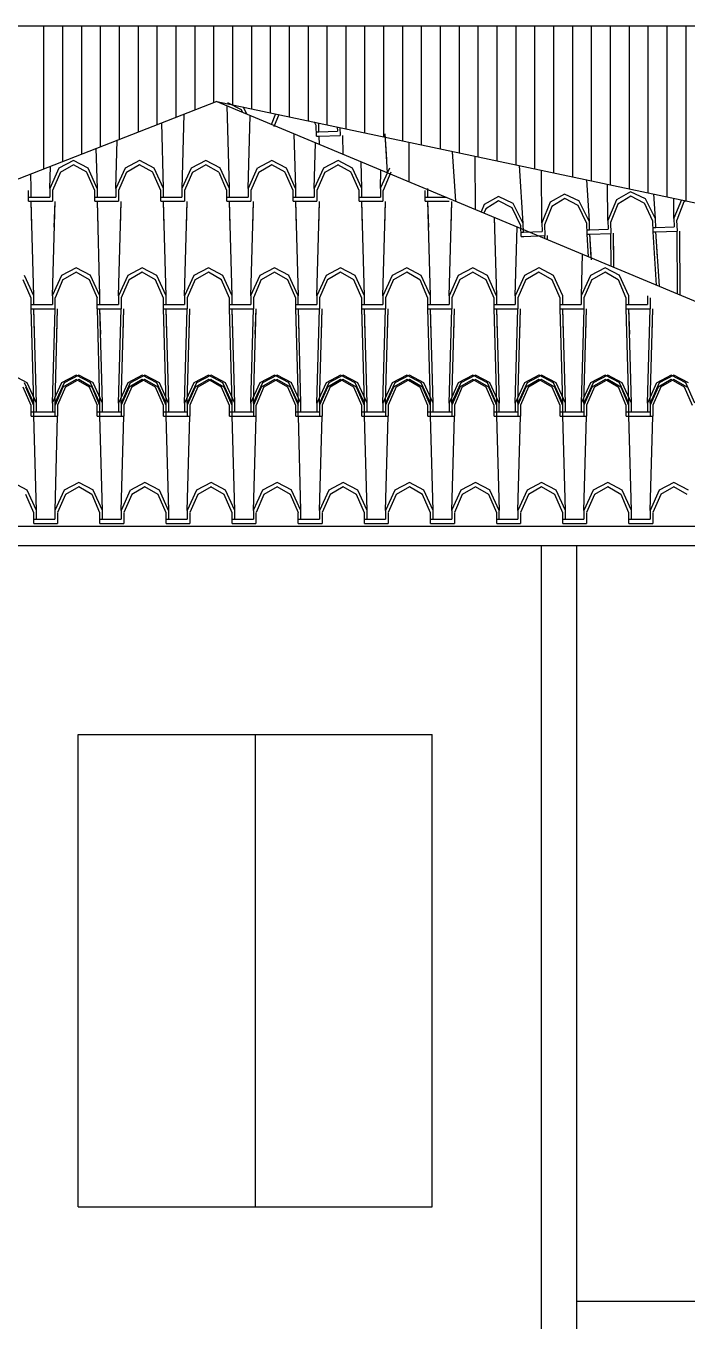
# Model space of a CAD drawing. Extents: x 10 to 180, y 167 to 221.
# Drawn here: x 145.06 to 147.86, y 172.59 to 178.08 of the extents above; entities that cross this region are included whole.
import ezdxf

# ---------------------------------------------------------------- set-up
doc = ezdxf.new("R2010")
doc.units = 0
doc.layers.get('0').update_dxf_attribs({"linetype": 'CONTINUOUS'})
for name, color, linetype in [('ASHADE', 7, 'CONTINUOUS'), ('COBERTURA', 30, 'CONTINUOUS'), ('COBERTURA1', 6, 'CONTINUOUS'), ('ESQUADRIAS', 1, 'CONTINUOUS'), ('PAREDES', 5, 'CONTINUOUS')]:
    doc.layers.add(name, color=color, linetype=linetype)

msp = doc.modelspace()

# ---------------------------------------------------------------- linework, layer by layer
for p, q in [((117.32114299, 178.07850231), (177.32114299, 178.07850231)), ((117.32114299, 175.87850231), (177.32114299, 175.87850231)), ((147.39614299, 172.67850231), (157.22114299, 172.67850231))]:
    msp.add_line(p, q)
at = {"layer": 'ASHADE'}
for p, q in [((145.8707494, 177.75850231), (141.25864299, 175.95850231)), ((145.8707494, 177.75850231), (153.91070446, 176.05850231)), ((145.8707494, 177.75850231), (150.18285582, 175.95850231)), ((150.18285582, 175.95850231), (141.25864299, 175.95850231))]:
    msp.add_line(p, q, dxfattribs=at)
at = {"layer": 'COBERTURA', "color": 2}
for p, q in [((145.97515616, 177.7232821), (145.91805741, 177.75313096)), ((145.72352419, 177.38986373), (145.73233568, 177.70448259)), ((145.92519985, 177.3907255), (145.91542183, 177.73985472)), ((145.98026666, 177.71278659), (145.97545906, 177.72286349)), ((145.99798687, 177.70538965), (145.983438, 177.73467499)), ((146.00363762, 177.38985889), (146.01230723, 177.69941191)), ((146.11988897, 177.70582325), (146.10071278, 177.65933991)), ((146.13301306, 177.70304824), (146.11246748, 177.6509046)), ((145.64508642, 177.39072066), (145.6373373, 177.66740689)), ((146.29170677, 177.65668377), (146.28490974, 177.6709306)), ((146.29311837, 177.61153946), (146.29153177, 177.65697391)), ((146.30215752, 177.66653708), (146.30174308, 177.6673713)), ((146.30368136, 177.63010427), (146.30241208, 177.66645183)), ((146.38144751, 177.65051827), (146.3820648, 177.63284148)), ((146.39274219, 177.64813008), (146.39389707, 177.61505873)), ((145.44341077, 177.38986857), (145.44912652, 177.59395251)), ((146.20531327, 177.39073034), (146.1988489, 177.62154393)), ((146.29248373, 177.62971324), (146.30368136, 177.63010427)), ((146.29311837, 177.61153946), (146.30431601, 177.61193049)), ((146.30368136, 177.63010427), (146.3820648, 177.63284148)), ((146.30651993, 177.57659888), (146.30427879, 177.61217859)), ((146.30652002, 177.57659884), (146.30427889, 177.61217838)), ((146.30431601, 177.61193049), (146.39389707, 177.61505873)), ((146.40564006, 177.53522322), (146.40508912, 177.61498662)), ((146.40564015, 177.53522318), (146.40508921, 177.61498684)), ((146.59465471, 177.45632295), (146.58422141, 177.62195924)), ((146.59107844, 177.51310019), (146.58422151, 177.62195903)), ((145.364973, 177.39071582), (145.3602524, 177.55926697)), ((146.28375104, 177.38985404), (146.28918385, 177.58383547)), ((146.68578047, 177.51640726), (146.68529791, 177.58627094)), ((146.68646027, 177.41800061), (146.685298, 177.58627092)), ((146.8827895, 177.33604702), (146.86948116, 177.5473265)), ((146.87102137, 177.52287602), (146.86948125, 177.54732648)), ((145.16329734, 177.38987341), (145.16591736, 177.48342243)), ((145.26396931, 177.50846802), (145.20234476, 177.47664455)), ((145.26395421, 177.49026035), (145.20793196, 177.45843696)), ((145.31985144, 177.45863132), (145.26382919, 177.49045472)), ((145.32561378, 177.4767739), (145.26398923, 177.50859736)), ((145.54408095, 177.50846728), (145.4824564, 177.47664381)), ((145.54406484, 177.49025923), (145.48804258, 177.45843584)), ((145.59996207, 177.45863244), (145.54393982, 177.49045584)), ((145.60572541, 177.47677464), (145.54410086, 177.50859811)), ((145.82419258, 177.50846653), (145.76256803, 177.47664306)), ((145.82417547, 177.49025812), (145.76815321, 177.45843472)), ((145.8800727, 177.45863356), (145.82405044, 177.49045696)), ((145.88583704, 177.47677538), (145.82421249, 177.50859885)), ((146.10430421, 177.50846579), (146.04267966, 177.47664232)), ((146.10428609, 177.490257), (146.04826384, 177.4584336)), ((146.16018332, 177.45863468), (146.10416107, 177.49045807)), ((146.16594868, 177.47677613), (146.10432413, 177.50859959)), ((146.38441585, 177.50846504), (146.3227913, 177.47664158)), ((146.38439672, 177.49025588), (146.32837446, 177.45843249)), ((146.44029395, 177.4586358), (146.3842717, 177.49045919)), ((146.44606031, 177.47677687), (146.38443576, 177.50860034)), ((146.4854267, 177.39073519), (146.48227598, 177.50323314)), ((146.9657234, 177.52618308), (146.96571791, 177.52697782)), ((146.96728039, 177.30077804), (146.965718, 177.5269778)), ((147.16926658, 177.24208829), (147.15382697, 177.4872033)), ((145.08485957, 177.39071098), (145.08316751, 177.45112705)), ((145.20215736, 177.4765833), (145.16294179, 177.39020546)), ((145.20807216, 177.45871248), (145.1744587, 177.38142667)), ((145.3537905, 177.38085492), (145.32017704, 177.45814073)), ((145.36451499, 177.39039912), (145.32529942, 177.47677696)), ((145.4822661, 177.47658219), (145.44305053, 177.39020434)), ((145.48818547, 177.45871577), (145.45457201, 177.38142995)), ((145.6339038, 177.38085163), (145.60029035, 177.45813744)), ((145.64462374, 177.39040024), (145.60540817, 177.47677808)), ((145.76237485, 177.47658107), (145.72315928, 177.39020323)), ((145.76829877, 177.45871905), (145.73468531, 177.38143324)), ((145.91401711, 177.38084834), (145.88040365, 177.45813416)), ((145.92473248, 177.39040135), (145.88551691, 177.47677919)), ((146.0424836, 177.47657996), (146.00326803, 177.39020212)), ((146.04841207, 177.45872234), (146.01479862, 177.38143653)), ((146.19413041, 177.38084506), (146.16051695, 177.45813087)), ((146.20484123, 177.39040246), (146.16562566, 177.47678031)), ((146.32259235, 177.47657884), (146.28337678, 177.390201)), ((146.32852538, 177.45872563), (146.29491192, 177.38143981)), ((146.47424372, 177.38084177), (146.44063026, 177.45812758)), ((146.48494998, 177.39040358), (146.44573441, 177.47678142)), ((146.6027011, 177.47657773), (146.56348553, 177.39019989)), ((146.56386447, 177.3898492), (146.56606048, 177.46825902)), ((146.60863868, 177.45872891), (146.57502522, 177.3814431)), ((147.24768242, 177.24408544), (147.24613799, 177.46768469)), ((147.4492092, 177.25186895), (147.43817278, 177.42708009)), ((145.07348846, 177.33573487), (145.07348846, 177.38119701)), ((145.08469292, 177.35391972), (145.08469292, 177.39028944)), ((145.16312413, 177.39028944), (145.16312413, 177.35391972)), ((145.17432859, 177.38119701), (145.17432859, 177.33573487)), ((145.35359992, 177.33573487), (145.35359992, 177.38119701)), ((145.36480438, 177.35391972), (145.36480438, 177.39028944)), ((145.44323559, 177.39028944), (145.44323559, 177.35391972)), ((145.45444005, 177.38119701), (145.45444005, 177.33573487)), ((145.63371138, 177.33573487), (145.63371138, 177.38119701)), ((145.64491584, 177.35391972), (145.64491584, 177.39028944)), ((145.72334705, 177.39028944), (145.72334705, 177.35391972)), ((145.73455151, 177.38119701), (145.73455151, 177.33573487)), ((145.91382284, 177.33573487), (145.91382284, 177.38119701)), ((145.9250273, 177.35391972), (145.9250273, 177.39028944)), ((146.00345851, 177.39028944), (146.00345851, 177.35391972)), ((146.01466297, 177.38119701), (146.01466297, 177.33573487)), ((146.1939343, 177.33573487), (146.1939343, 177.38119701)), ((146.20513876, 177.35391972), (146.20513876, 177.39028944)), ((146.28356997, 177.39028944), (146.28356997, 177.35391972)), ((146.29477443, 177.38119701), (146.29477443, 177.33573487)), ((146.47404576, 177.33573487), (146.47404576, 177.38119701)), ((146.48525022, 177.35391972), (146.48525022, 177.39028944)), ((146.56368143, 177.39028944), (146.56368143, 177.35391972)), ((146.57488589, 177.38119701), (146.57488589, 177.33573487)), ((146.75415722, 177.33573487), (146.75415722, 177.38119701)), ((146.76536168, 177.35391972), (146.76536168, 177.39028944)), ((147.52762538, 177.25385642), (147.52655798, 177.40839157)), ((147.62411453, 177.37585589), (147.56363815, 177.34190114)), ((147.68682802, 177.34631906), (147.62413039, 177.37597248)), ((145.07348846, 177.35391972), (145.08469292, 177.35391972)), ((145.07348846, 177.33573487), (145.08469292, 177.33573487)), ((145.09589454, 176.93598004), (145.08468992, 177.33604705)), ((145.08774528, 177.22695691), (145.08469001, 177.33604683)), ((145.08469292, 177.35391972), (145.16312413, 177.35391972)), ((145.08469292, 177.33573487), (145.17432859, 177.33573487)), ((145.17433231, 176.93514247), (145.18553694, 177.33520948)), ((145.18250503, 177.22695691), (145.18553684, 177.33520926)), ((145.35359992, 177.35391972), (145.36480438, 177.35391972)), ((145.35359992, 177.33573487), (145.36480438, 177.33573487)), ((145.37600797, 176.93598488), (145.36480334, 177.33605189)), ((145.36785884, 177.22695691), (145.36480344, 177.33605167)), ((145.36480438, 177.35391972), (145.44323559, 177.35391972)), ((145.36480438, 177.33573487), (145.45444005, 177.33573487)), ((145.45444574, 176.93513763), (145.46565036, 177.33520464)), ((145.46261859, 177.22695691), (145.46565027, 177.33520442)), ((145.63371138, 177.35391972), (145.64491584, 177.35391972)), ((145.63371138, 177.33573487), (145.64491584, 177.33573487)), ((145.64491584, 177.35391972), (145.72334705, 177.35391972)), ((145.64491584, 177.33573487), (145.73455151, 177.33573487)), ((145.65612139, 176.93598972), (145.64491677, 177.33605673)), ((145.6479724, 177.22695691), (145.64491686, 177.33605652)), ((145.73455916, 176.93513279), (145.74576379, 177.3351998)), ((145.74273216, 177.22695691), (145.74576369, 177.33519958)), ((145.91382284, 177.35391972), (145.9250273, 177.35391972)), ((145.91382284, 177.33573487), (145.9250273, 177.33573487)), ((145.9250273, 177.35391972), (146.00345851, 177.35391972)), ((145.9250273, 177.33573487), (146.01466297, 177.33573487)), ((145.93623482, 176.93599456), (145.92503019, 177.33606157)), ((145.92808596, 177.22695691), (145.92503029, 177.33606136)), ((146.01467259, 176.93512795), (146.02587721, 177.33519496)), ((146.02284572, 177.22695691), (146.02587712, 177.33519474)), ((146.1939343, 177.35391972), (146.20513876, 177.35391972)), ((146.1939343, 177.33573487), (146.20513876, 177.33573487)), ((146.20513876, 177.35391972), (146.28356997, 177.35391972)), ((146.20513876, 177.33573487), (146.29477443, 177.33573487)), ((146.21634824, 176.9359994), (146.20514362, 177.33606641)), ((146.20819952, 177.22695691), (146.20514371, 177.3360662)), ((146.29478601, 176.9351231), (146.30599064, 177.33519011)), ((146.30295928, 177.22695691), (146.30599054, 177.3351899)), ((146.47404576, 177.35391972), (146.48525022, 177.35391972)), ((146.47404576, 177.33573487), (146.48525022, 177.33573487)), ((146.48525022, 177.35391972), (146.56368143, 177.35391972)), ((146.48525022, 177.33573487), (146.57488589, 177.33573487)), ((146.49646167, 176.93600425), (146.48525704, 177.33607126)), ((146.48831308, 177.22695691), (146.48525714, 177.33607104)), ((146.57489944, 176.93511826), (146.58610406, 177.33518527)), ((146.58307284, 177.22695691), (146.58610397, 177.33518506)), ((146.75415722, 177.35391972), (146.76536168, 177.35391972)), ((146.75415722, 177.33573487), (146.76536168, 177.33573487)), ((146.76536168, 177.35391972), (146.84379289, 177.35391972)), ((146.76536168, 177.33573487), (146.85499735, 177.33573487)), ((146.77657509, 176.93600909), (146.76537047, 177.3360761)), ((146.76842665, 177.22695691), (146.76537056, 177.33607588)), ((146.85501286, 176.93511342), (146.86621749, 177.33518043)), ((146.8631864, 177.22695691), (146.86621739, 177.33518022)), ((147.00360251, 177.32228855), (146.99069623, 177.29100357)), ((147.06423249, 177.35630587), (147.0037561, 177.32235112)), ((147.06486376, 177.33811326), (147.00998625, 177.30435411)), ((147.12694608, 177.32676606), (147.06424845, 177.35641948)), ((147.12183164, 177.30842972), (147.06473289, 177.33827858)), ((147.16886987, 177.24179857), (147.12666365, 177.32675519)), ((147.28354066, 177.33206309), (147.24736352, 177.24436926)), ((147.29003156, 177.314364), (147.25913582, 177.23595218)), ((147.34417351, 177.36608088), (147.28369712, 177.33212613)), ((147.34480379, 177.34788787), (147.28992628, 177.31412871)), ((147.40688705, 177.33654256), (147.34418942, 177.36619598)), ((147.40177159, 177.31820655), (147.34467284, 177.34805541)), ((147.43837603, 177.24170506), (147.40208581, 177.3177707)), ((147.44880795, 177.25157534), (147.40660173, 177.33653196)), ((147.56347881, 177.34183763), (147.52730168, 177.2541438)), ((147.56997411, 177.3241431), (147.53907837, 177.24573128)), ((147.62474382, 177.35766247), (147.56986631, 177.32390331)), ((147.68171154, 177.32798339), (147.62461279, 177.35783225)), ((147.71831881, 177.25147759), (147.68202859, 177.32754323)), ((147.72874603, 177.26135211), (147.6865398, 177.34630873)), ((147.72915182, 177.2616496), (147.72251859, 177.36695688)), ((147.80756833, 177.2636274), (147.80697797, 177.34909846)), ((147.83953964, 177.34221349), (147.80723983, 177.26391834)), ((147.84991667, 177.3339222), (147.81902092, 177.25551037)), ((147.85750609, 177.33841459), (147.84980634, 177.33367791)), ((147.01008901, 177.30458491), (147.00275443, 177.28597013)), ((147.05668852, 176.93601393), (147.0474094, 177.26732983)), ((147.04854021, 177.22695691), (147.04740949, 177.26732979)), ((147.15843325, 177.23193254), (147.12214303, 177.30799818)), ((147.73028362, 177.2249142), (147.72901433, 177.26126176)), ((147.80739776, 177.26399897), (147.80866705, 177.22765141)), ((147.13512629, 176.93510858), (147.14330961, 177.22729826)), ((147.14329996, 177.22695691), (147.14330952, 177.2272983)), ((147.15983898, 177.18679789), (147.15825237, 177.23223234)), ((147.15920434, 177.20497167), (147.17040197, 177.2053627)), ((147.17040197, 177.2053627), (147.16913269, 177.24171026)), ((147.17040197, 177.2053627), (147.2487854, 177.20809991)), ((147.24751612, 177.24444747), (147.2487854, 177.20809991)), ((147.25903107, 177.23575161), (147.26061768, 177.19031716)), ((147.4397798, 177.19657364), (147.4381932, 177.24200809)), ((147.43914516, 177.21474742), (147.45034279, 177.21513845)), ((147.45034279, 177.21513845), (147.44907351, 177.25148601)), ((147.45034279, 177.21513845), (147.52872622, 177.21787566)), ((147.52745694, 177.25422322), (147.52872622, 177.21787566)), ((147.53897189, 177.24552736), (147.5405585, 177.20009291)), ((147.71972063, 177.20634939), (147.71813402, 177.25178384)), ((147.71908599, 177.22452317), (147.73028362, 177.2249142)), ((147.71972063, 177.20634939), (147.73091826, 177.20674042)), ((147.73409335, 176.98068776), (147.71986202, 177.20662051)), ((147.73028362, 177.2249142), (147.80866705, 177.22765141)), ((147.73091826, 177.20674042), (147.82049932, 177.20986866)), ((147.74559648, 176.97588601), (147.73102243, 177.20725963)), ((147.73788069, 177.09838125), (147.73102254, 177.20725942)), ((147.81891272, 177.25530311), (147.82049932, 177.20986866)), ((147.82250867, 176.94378061), (147.82067414, 177.20938037)), ((147.83258272, 177.10168832), (147.83183446, 177.21001928)), ((147.83370578, 176.9391066), (147.83183455, 177.2100195)), ((147.15983898, 177.18679789), (147.17103661, 177.18718892)), ((147.17103661, 177.18718892), (147.26061768, 177.19031716)), ((147.26086843, 177.17822575), (147.26078822, 177.18983842)), ((147.27206545, 177.17355179), (147.27194855, 177.19047732)), ((147.27206554, 177.17355175), (147.27194864, 177.19047754)), ((147.4397798, 177.19657364), (147.45097744, 177.19696467)), ((147.44595857, 177.10096369), (147.4399194, 177.19683985)), ((147.45097744, 177.19696467), (147.5405585, 177.20009291)), ((147.4574617, 177.09616194), (147.45107981, 177.19747898)), ((147.45793777, 177.08860543), (147.45107992, 177.19747876)), ((147.54168855, 177.06100318), (147.54073118, 177.19960939)), ((147.55263979, 177.09191249), (147.5518915, 177.2002483)), ((147.55288566, 177.05632918), (147.55189159, 177.20024852)), ((147.41523971, 176.93510374), (147.42018623, 177.11172182)), ((145.27500429, 177.05373708), (145.21337974, 177.02191361)), ((145.33664875, 177.02204296), (145.2750242, 177.05386642)), ((145.55511592, 177.05373633), (145.49349137, 177.02191287)), ((145.61676038, 177.0220437), (145.55513583, 177.05386717)), ((145.83522755, 177.05373559), (145.773603, 177.02191212)), ((145.89687202, 177.02204444), (145.83524747, 177.05386791)), ((146.11533919, 177.05373485), (146.05371464, 177.02191138)), ((146.17698365, 177.02204519), (146.1153591, 177.05386865)), ((146.39545082, 177.0537341), (146.33382627, 177.02191064)), ((146.45709528, 177.02204593), (146.39547073, 177.0538694)), ((146.67556245, 177.05373336), (146.6139379, 177.02190989)), ((146.73720692, 177.02204667), (146.67558237, 177.05387014)), ((146.95567409, 177.05373262), (146.89404954, 177.02190915)), ((147.01731855, 177.02204742), (146.955694, 177.05387088)), ((147.23578572, 177.05373187), (147.17416117, 177.02190841)), ((147.29743018, 177.02204816), (147.23580563, 177.05387163)), ((147.51589735, 177.05373113), (147.4542728, 177.02190766)), ((147.57754182, 177.0220489), (147.51591727, 177.05387237)), ((145.08471217, 176.92612726), (145.05109871, 177.00341308)), ((145.09544121, 176.93566707), (145.05622564, 177.02204491)), ((145.21319233, 177.02185236), (145.17397676, 176.93547452)), ((145.21910714, 177.00398154), (145.18549368, 176.92669573)), ((145.27498919, 177.03552941), (145.21896693, 177.00370602)), ((145.33088642, 177.00390038), (145.27486416, 177.03572378)), ((145.36482547, 176.92612398), (145.33121202, 177.00340979)), ((145.37554996, 176.93566818), (145.33633439, 177.02204602)), ((145.49330108, 177.02185125), (145.45408551, 176.9354734)), ((145.49922044, 177.00398483), (145.46560698, 176.92669901)), ((145.55509981, 177.03552829), (145.49907756, 177.0037049)), ((145.61099704, 177.0039015), (145.55497479, 177.0357249)), ((145.64493878, 176.92612069), (145.61132532, 177.0034065)), ((145.65565871, 176.93566929), (145.61644314, 177.02204714)), ((145.77340983, 177.02185013), (145.73419426, 176.93547229)), ((145.77933374, 177.00398811), (145.74572028, 176.9267023)), ((145.83521044, 177.03552718), (145.77918818, 177.00370378)), ((145.89110767, 177.00390262), (145.83508542, 177.03572602)), ((145.92505208, 176.9261174), (145.89143862, 177.00340322)), ((145.93576746, 176.93567041), (145.89655189, 177.02204825)), ((146.05351858, 177.02184902), (146.01430301, 176.93547117)), ((146.05944705, 177.0039914), (146.02583359, 176.92670559)), ((146.11532107, 177.03552606), (146.05929881, 177.00370266)), ((146.1712183, 177.00390374), (146.11519604, 177.03572713)), ((146.20516539, 176.92611412), (146.17155193, 177.00339993)), ((146.21587621, 176.93567152), (146.17666064, 177.02204937)), ((146.33362733, 177.0218479), (146.29441176, 176.93547006)), ((146.33956035, 177.00399469), (146.30594689, 176.92670887)), ((146.39543169, 177.03552494), (146.33940944, 177.00370155)), ((146.45132892, 177.00390485), (146.39530667, 177.03572825)), ((146.48527869, 176.92611083), (146.45166523, 177.00339664)), ((146.49598496, 176.93567264), (146.45676939, 177.02205048)), ((146.61373608, 177.02184679), (146.5745205, 176.93546895)), ((146.61967366, 177.00399797), (146.5860602, 176.92671216)), ((146.67554232, 177.03552382), (146.61952006, 177.00370043)), ((146.73143955, 177.00390597), (146.6754173, 177.03572937)), ((146.765392, 176.92610754), (146.73177854, 177.00339336)), ((146.77609371, 176.93567375), (146.73687814, 177.02205159)), ((146.89384482, 177.02184567), (146.85462925, 176.93546783)), ((146.89978696, 177.00400126), (146.8661735, 176.92671545)), ((146.95565295, 177.03552271), (146.89963069, 177.00369931)), ((147.01155018, 177.00390709), (146.95552792, 177.03573049)), ((147.0455053, 176.92610426), (147.01189184, 177.00339007)), ((147.05620246, 176.93567487), (147.01698688, 177.02205271)), ((147.17395357, 177.02184456), (147.134738, 176.93546672)), ((147.17990026, 177.00400455), (147.14628681, 176.92671873)), ((147.23576357, 177.03552159), (147.17974132, 177.00369819)), ((147.2916608, 177.00390821), (147.23563855, 177.0357316)), ((147.3256186, 176.92610097), (147.29200514, 177.00338678)), ((147.3363112, 176.93567598), (147.29709563, 177.02205382)), ((147.45406232, 177.02184345), (147.41484675, 176.9354656)), ((147.46001357, 177.00400783), (147.42640011, 176.92672202)), ((147.5158742, 177.03552047), (147.45985194, 177.00369707)), ((147.57177143, 177.00390933), (147.51574917, 177.03573272)), ((147.60573191, 176.92609768), (147.57211845, 177.00338349)), ((147.61641995, 176.93567709), (147.57720438, 177.02205494)), ((145.09572789, 176.89918878), (145.09572789, 176.9355585)), ((145.1741591, 176.9355585), (145.1741591, 176.89918878)), ((145.37583935, 176.89918878), (145.37583935, 176.9355585)), ((145.45427056, 176.9355585), (145.45427056, 176.89918878)), ((145.65595081, 176.89918878), (145.65595081, 176.9355585)), ((145.73438202, 176.9355585), (145.73438202, 176.89918878)), ((145.93606227, 176.89918878), (145.93606227, 176.9355585)), ((146.01449348, 176.9355585), (146.01449348, 176.89918878)), ((146.21617373, 176.89918878), (146.21617373, 176.9355585)), ((146.29460494, 176.9355585), (146.29460494, 176.89918878)), ((146.49628519, 176.89918878), (146.49628519, 176.9355585)), ((146.5747164, 176.9355585), (146.5747164, 176.89918878)), ((146.77639666, 176.89918878), (146.77639666, 176.9355585)), ((146.85482786, 176.9355585), (146.85482786, 176.89918878)), ((147.05650812, 176.89918878), (147.05650812, 176.9355585)), ((147.13493932, 176.9355585), (147.13493932, 176.89918878)), ((147.33661958, 176.89918878), (147.33661958, 176.9355585)), ((147.41505079, 176.9355585), (147.41505079, 176.89918878)), ((147.61673104, 176.89918878), (147.61673104, 176.9355585)), ((147.69516225, 176.9355585), (147.69516225, 176.89918878)), ((145.08452343, 176.88100392), (145.08452343, 176.92646607)), ((145.08452343, 176.89918878), (145.09572789, 176.89918878)), ((145.08452343, 176.88100392), (145.09572789, 176.88100392)), ((145.09589454, 176.48124166), (145.08468992, 176.88130867)), ((145.09572789, 176.89918878), (145.1741591, 176.89918878)), ((145.09572789, 176.88100392), (145.18536356, 176.88100392)), ((145.10707046, 176.48149091), (145.09586584, 176.88155792)), ((145.0989212, 176.77246778), (145.09586593, 176.8815577)), ((145.17433231, 176.48040409), (145.18553694, 176.8804711)), ((145.18536356, 176.92646607), (145.18536356, 176.88100392)), ((145.18550823, 176.48065334), (145.19671286, 176.88072035)), ((145.19368095, 176.77246778), (145.19671276, 176.88072013)), ((145.36463489, 176.88100392), (145.36463489, 176.92646607)), ((145.36463489, 176.89918878), (145.37583935, 176.89918878)), ((145.36463489, 176.88100392), (145.37583935, 176.88100392)), ((145.37600797, 176.4812465), (145.36480334, 176.88131351)), ((145.37583935, 176.89918878), (145.45427056, 176.89918878)), ((145.37583935, 176.88100392), (145.46547502, 176.88100392)), ((145.38718389, 176.48149575), (145.37597926, 176.88156276)), ((145.37903476, 176.77246778), (145.37597936, 176.88156254)), ((145.45444574, 176.48039925), (145.46565036, 176.88046626)), ((145.46547502, 176.92646607), (145.46547502, 176.88100392)), ((145.46562166, 176.4806485), (145.47682628, 176.88071551)), ((145.47379451, 176.77246778), (145.47682619, 176.88071529)), ((145.64474635, 176.88100392), (145.64474635, 176.92646607)), ((145.64474635, 176.89918878), (145.65595081, 176.89918878)), ((145.64474635, 176.88100392), (145.65595081, 176.88100392)), ((145.65612139, 176.48125134), (145.64491677, 176.88131836)), ((145.65595081, 176.89918878), (145.73438202, 176.89918878)), ((145.65595081, 176.88100392), (145.74558648, 176.88100392)), ((145.66729731, 176.48150059), (145.65609269, 176.8815676)), ((145.65914832, 176.77246778), (145.65609278, 176.88156738)), ((145.73455916, 176.48039441), (145.74576379, 176.88046142)), ((145.74558648, 176.92646607), (145.74558648, 176.88100392)), ((145.74573508, 176.48064365), (145.75693971, 176.88071067)), ((145.75390807, 176.77246778), (145.75693961, 176.88071045)), ((145.92485782, 176.88100392), (145.92485782, 176.92646607)), ((145.92485782, 176.89918878), (145.93606227, 176.89918878)), ((145.92485782, 176.88100392), (145.93606227, 176.88100392)), ((145.93623482, 176.48125619), (145.92503019, 176.8813232)), ((145.93606227, 176.89918878), (146.01449348, 176.89918878)), ((145.93606227, 176.88100392), (146.02569794, 176.88100392)), ((145.94741074, 176.48150543), (145.93620611, 176.88157244)), ((145.93926188, 176.77246778), (145.93620621, 176.88157223)), ((146.01467259, 176.48038957), (146.02587721, 176.88045658)), ((146.02569794, 176.92646607), (146.02569794, 176.88100392)), ((146.02584851, 176.48063881), (146.03705313, 176.88070582)), ((146.03402163, 176.77246778), (146.03705304, 176.88070561)), ((146.20496928, 176.88100392), (146.20496928, 176.92646607)), ((146.20496928, 176.89918878), (146.21617373, 176.89918878)), ((146.20496928, 176.88100392), (146.21617373, 176.88100392)), ((146.21634824, 176.48126103), (146.20514362, 176.88132804)), ((146.21617373, 176.89918878), (146.29460494, 176.89918878)), ((146.21617373, 176.88100392), (146.3058094, 176.88100392)), ((146.22752416, 176.48151027), (146.21631954, 176.88157728)), ((146.21937544, 176.77246778), (146.21631963, 176.88157707)), ((146.29478601, 176.48038473), (146.30599064, 176.88045174)), ((146.3058094, 176.92646607), (146.3058094, 176.88100392)), ((146.30596193, 176.48063397), (146.31716656, 176.88070098)), ((146.3141352, 176.77246778), (146.31716646, 176.88070077)), ((146.48508074, 176.88100392), (146.48508074, 176.92646607)), ((146.48508074, 176.89918878), (146.49628519, 176.89918878)), ((146.48508074, 176.88100392), (146.49628519, 176.88100392)), ((146.49646167, 176.48126587), (146.48525704, 176.88133288)), ((146.49628519, 176.89918878), (146.5747164, 176.89918878)), ((146.49628519, 176.88100392), (146.58592086, 176.88100392)), ((146.50763759, 176.48151511), (146.49643296, 176.88158212)), ((146.499489, 176.77246778), (146.49643306, 176.88158191)), ((146.57489944, 176.48037989), (146.58610406, 176.8804469)), ((146.58592086, 176.92646607), (146.58592086, 176.88100392)), ((146.58607536, 176.48062913), (146.59727998, 176.88069614)), ((146.59424876, 176.77246778), (146.59727989, 176.88069593)), ((146.7651922, 176.88100392), (146.7651922, 176.92646607)), ((146.7651922, 176.89918878), (146.77639666, 176.89918878)), ((146.7651922, 176.88100392), (146.77639666, 176.88100392)), ((146.77657509, 176.48127071), (146.76537047, 176.88133772)), ((146.77639666, 176.89918878), (146.85482786, 176.89918878)), ((146.77639666, 176.88100392), (146.86603232, 176.88100392)), ((146.78775101, 176.48151995), (146.77654639, 176.88158697)), ((146.77960256, 176.77246778), (146.77654648, 176.88158675)), ((146.85501286, 176.48037504), (146.86621749, 176.88044205)), ((146.86603232, 176.92646607), (146.86603232, 176.88100392)), ((146.86618878, 176.48062429), (146.87739341, 176.8806913)), ((146.87436232, 176.77246778), (146.87739331, 176.88069108)), ((147.04530366, 176.88100392), (147.04530366, 176.92646607)), ((147.04530366, 176.89918878), (147.05650812, 176.89918878)), ((147.04530366, 176.88100392), (147.05650812, 176.88100392)), ((147.05668852, 176.48127555), (147.04548389, 176.88134256)), ((147.05650812, 176.89918878), (147.13493932, 176.89918878)), ((147.05650812, 176.88100392), (147.14614378, 176.88100392)), ((147.06786444, 176.4815248), (147.05665981, 176.88159181)), ((147.05971613, 176.77246778), (147.05665991, 176.88159159)), ((147.13512629, 176.4803702), (147.14633092, 176.88043721)), ((147.14614378, 176.92646607), (147.14614378, 176.88100392)), ((147.14630221, 176.48061945), (147.15750683, 176.88068646)), ((147.15447588, 176.77246778), (147.15750674, 176.88068624)), ((147.32541512, 176.88100392), (147.32541512, 176.92646607)), ((147.32541512, 176.89918878), (147.33661958, 176.89918878)), ((147.32541512, 176.88100392), (147.33661958, 176.88100392)), ((147.33680194, 176.48128039), (147.32559732, 176.8813474)), ((147.33661958, 176.89918878), (147.41505079, 176.89918878)), ((147.33661958, 176.88100392), (147.42625524, 176.88100392)), ((147.34797786, 176.48152964), (147.33677324, 176.88159665)), ((147.33982969, 176.77246778), (147.33677333, 176.88159643)), ((147.41523971, 176.48036536), (147.42644434, 176.88043237)), ((147.42625524, 176.92646607), (147.42625524, 176.88100392)), ((147.42641563, 176.48061461), (147.43762026, 176.88068162)), ((147.43458944, 176.77246778), (147.43762016, 176.8806814)), ((147.60552658, 176.88100392), (147.60552658, 176.92646607)), ((147.60552658, 176.89918878), (147.61673104, 176.89918878)), ((147.60552658, 176.88100392), (147.61673104, 176.88100392)), ((147.61691537, 176.48128523), (147.60571074, 176.88135225)), ((147.61673104, 176.89918878), (147.69516225, 176.89918878)), ((147.61673104, 176.88100392), (147.7063667, 176.88100392)), ((147.62809129, 176.48153448), (147.61688666, 176.88160149)), ((147.61994325, 176.77246778), (147.61688676, 176.88160127)), ((147.69535314, 176.48036052), (147.70655777, 176.88042753)), ((147.7063667, 176.92646607), (147.7063667, 176.88100392)), ((147.70652906, 176.48060976), (147.71773368, 176.88067678)), ((147.714703, 176.77246778), (147.71773359, 176.88067656)), ((145.06771303, 176.56755308), (145.00608849, 176.59937655)), ((145.08471217, 176.47138889), (145.05109871, 176.5486747)), ((145.09544121, 176.48092869), (145.05622564, 176.56730653)), ((145.09588809, 176.47163813), (145.06227463, 176.54892394)), ((145.10661713, 176.48117793), (145.06740156, 176.56755578)), ((145.21319233, 176.56711398), (145.17397676, 176.48073614)), ((145.22436825, 176.56736323), (145.18515268, 176.48098539)), ((145.21910714, 176.54924316), (145.18549368, 176.47195735)), ((145.23028305, 176.54949241), (145.1966696, 176.47220659)), ((145.27500429, 176.5989987), (145.21337974, 176.56717523)), ((145.27498919, 176.58079104), (145.21896693, 176.54896764)), ((145.28618021, 176.59924795), (145.22455566, 176.56742448)), ((145.28616511, 176.58104028), (145.23014285, 176.54921688)), ((145.33088642, 176.54916201), (145.27486416, 176.5809854)), ((145.33664875, 176.56730458), (145.2750242, 176.59912805)), ((145.34206234, 176.54941125), (145.28604008, 176.58123465)), ((145.34782467, 176.56755382), (145.28620012, 176.59937729)), ((145.36482547, 176.4713856), (145.33121202, 176.54867141)), ((145.37554996, 176.4809298), (145.33633439, 176.56730765)), ((145.37600139, 176.47163484), (145.34238793, 176.54892066)), ((145.38672588, 176.48117905), (145.34751031, 176.56755689)), ((145.49330108, 176.56711287), (145.45408551, 176.48073503)), ((145.504477, 176.56736211), (145.46526143, 176.48098427)), ((145.49922044, 176.54924645), (145.46560698, 176.47196064)), ((145.51039636, 176.54949569), (145.4767829, 176.47220988)), ((145.55511592, 176.59899796), (145.49349137, 176.56717449)), ((145.55509981, 176.58078992), (145.49907756, 176.54896652)), ((145.56629184, 176.5992472), (145.50466729, 176.56742374)), ((145.56627573, 176.58103916), (145.51025348, 176.54921577)), ((145.61099704, 176.54916313), (145.55497479, 176.58098652)), ((145.61676038, 176.56730532), (145.55513583, 176.59912879)), ((145.62217296, 176.54941237), (145.56615071, 176.58123577)), ((145.6279363, 176.56755457), (145.56631175, 176.59937803)), ((145.64493878, 176.47138231), (145.61132532, 176.54866813)), ((145.65565871, 176.48093092), (145.61644314, 176.56730876)), ((145.6561147, 176.47163156), (145.62250124, 176.54891737)), ((145.66683463, 176.48118016), (145.62761906, 176.56755801)), ((145.77340983, 176.56711176), (145.73419426, 176.48073391)), ((145.78458575, 176.567361), (145.74537018, 176.48098316)), ((145.77933374, 176.54924974), (145.74572028, 176.47196392)), ((145.79050966, 176.54949898), (145.7568962, 176.47221317)), ((145.83522755, 176.59899721), (145.773603, 176.56717375)), ((145.83521044, 176.5807888), (145.77918818, 176.5489654)), ((145.84640347, 176.59924646), (145.78477892, 176.56742299)), ((145.84638636, 176.58103804), (145.7903641, 176.54921465)), ((145.89110767, 176.54916424), (145.83508542, 176.58098764)), ((145.89687202, 176.56730607), (145.83524747, 176.59912953)), ((145.90228359, 176.54941349), (145.84626134, 176.58123688)), ((145.90804793, 176.56755531), (145.84642339, 176.59937878)), ((145.92505208, 176.47137903), (145.89143862, 176.54866484)), ((145.93576746, 176.48093203), (145.89655189, 176.56730988)), ((145.936228, 176.47162827), (145.90261454, 176.54891408)), ((145.94694338, 176.48118128), (145.90772781, 176.56755912)), ((146.05351858, 176.56711064), (146.01430301, 176.4807328)), ((146.0646945, 176.56735989), (146.02547893, 176.48098204)), ((146.05944705, 176.54925302), (146.02583359, 176.47196721)), ((146.07062297, 176.54950227), (146.03700951, 176.47221646)), ((146.11533919, 176.59899647), (146.05371464, 176.567173)), ((146.11532107, 176.58078768), (146.05929881, 176.54896429)), ((146.12651511, 176.59924572), (146.06489056, 176.56742225)), ((146.12649698, 176.58103693), (146.07047473, 176.54921353)), ((146.1712183, 176.54916536), (146.11519604, 176.58098876)), ((146.17698365, 176.56730681), (146.1153591, 176.59913028)), ((146.18239422, 176.54941461), (146.12637196, 176.581238)), ((146.18815957, 176.56755605), (146.12653502, 176.59937952)), ((146.20516539, 176.47137574), (146.17155193, 176.54866155)), ((146.21587621, 176.48093315), (146.17666064, 176.56731099)), ((146.21634131, 176.47162498), (146.18272785, 176.5489108)), ((146.22705213, 176.48118239), (146.18783656, 176.56756023)), ((146.33362733, 176.56710953), (146.29441176, 176.48073168)), ((146.34480325, 176.56735877), (146.30558767, 176.48098093)), ((146.33956035, 176.54925631), (146.30594689, 176.4719705)), ((146.35073627, 176.54950556), (146.31712281, 176.47221974)), ((146.39545082, 176.59899573), (146.33382627, 176.56717226)), ((146.39543169, 176.58078656), (146.33940944, 176.54896317)), ((146.40662674, 176.59924497), (146.34500219, 176.5674215)), ((146.40660761, 176.58103581), (146.35058536, 176.54921241)), ((146.45132892, 176.54916648), (146.39530667, 176.58098987)), ((146.45709528, 176.56730755), (146.39547073, 176.59913102)), ((146.46250484, 176.54941572), (146.40648259, 176.58123912)), ((146.4682712, 176.5675568), (146.40664665, 176.59938027)), ((146.48527869, 176.47137245), (146.45166523, 176.54865827)), ((146.49598496, 176.48093426), (146.45676939, 176.5673121)), ((146.49645461, 176.4716217), (146.46284115, 176.54890751)), ((146.50716088, 176.48118351), (146.46794531, 176.56756135)), ((146.61373608, 176.56710841), (146.5745205, 176.48073057)), ((146.62491199, 176.56735766), (146.58569642, 176.48097981)), ((146.61967366, 176.5492596), (146.5860602, 176.47197378)), ((146.63084958, 176.54950884), (146.59723612, 176.47222303)), ((146.67556245, 176.59899498), (146.6139379, 176.56717152)), ((146.67554232, 176.58078545), (146.61952006, 176.54896205)), ((146.68673837, 176.59924423), (146.62511382, 176.56742076)), ((146.68671824, 176.58103469), (146.63069598, 176.5492113)), ((146.73143955, 176.5491676), (146.6754173, 176.58099099)), ((146.73720692, 176.5673083), (146.67558237, 176.59913176)), ((146.74261547, 176.54941684), (146.68659321, 176.58124024)), ((146.74838283, 176.56755754), (146.68675829, 176.59938101)), ((146.765392, 176.47136917), (146.73177854, 176.54865498)), ((146.77609371, 176.48093538), (146.73687814, 176.56731322)), ((146.77656791, 176.47161841), (146.74295446, 176.54890422)), ((146.78726963, 176.48118462), (146.74805405, 176.56756246)), ((146.89384482, 176.5671073), (146.85462925, 176.48072946)), ((146.90502074, 176.56735654), (146.86580517, 176.4809787)), ((146.89978696, 176.54926288), (146.8661735, 176.47197707)), ((146.91096288, 176.54951213), (146.87734942, 176.47222632)), ((146.95567409, 176.59899424), (146.89404954, 176.56717077)), ((146.95565295, 176.58078433), (146.89963069, 176.54896093)), ((146.96685001, 176.59924348), (146.90522546, 176.56742002)), ((146.96682886, 176.58103357), (146.91080661, 176.54921018)), ((147.01155018, 176.54916871), (146.95552792, 176.58099211)), ((147.01731855, 176.56730904), (146.955694, 176.59913251)), ((147.0227261, 176.54941796), (146.96670384, 176.58124135)), ((147.02849447, 176.56755829), (146.96686992, 176.59938175)), ((147.0455053, 176.47136588), (147.01189184, 176.54865169)), ((147.05620246, 176.48093649), (147.01698688, 176.56731433)), ((147.05668122, 176.47161512), (147.02306776, 176.54890094)), ((147.06737837, 176.48118573), (147.0281628, 176.56756358)), ((147.17395357, 176.56710618), (147.134738, 176.48072834)), ((147.18512949, 176.56735543), (147.14591392, 176.48097759)), ((147.17990026, 176.54926617), (147.14628681, 176.47198036)), ((147.19107618, 176.54951542), (147.15746272, 176.4722296)), ((147.23578572, 176.5989935), (147.17416117, 176.56717003)), ((147.23576357, 176.58078321), (147.17974132, 176.54895982)), ((147.24696164, 176.59924274), (147.18533709, 176.56741927)), ((147.24693949, 176.58103246), (147.19091724, 176.54920906)), ((147.2916608, 176.54916983), (147.23563855, 176.58099323)), ((147.29743018, 176.56730978), (147.23580563, 176.59913325)), ((147.30283672, 176.54941908), (147.24681447, 176.58124247)), ((147.3086061, 176.56755903), (147.24698155, 176.5993825)), ((147.3256186, 176.47136259), (147.29200514, 176.5486484)), ((147.3363112, 176.4809376), (147.29709563, 176.56731545)), ((147.33679452, 176.47161184), (147.30318106, 176.54889765)), ((147.34748712, 176.48118685), (147.30827155, 176.56756469)), ((147.45406232, 176.56710507), (147.41484675, 176.48072723)), ((147.46523824, 176.56735431), (147.42602267, 176.48097647)), ((147.46001357, 176.54926946), (147.42640011, 176.47198365)), ((147.47118949, 176.5495187), (147.43757603, 176.47223289)), ((147.51589735, 176.59899275), (147.4542728, 176.56716929)), ((147.5158742, 176.58078209), (147.45985194, 176.5489587)), ((147.52707327, 176.599242), (147.46544872, 176.56741853)), ((147.52705012, 176.58103134), (147.47102786, 176.54920794)), ((147.57177143, 176.54917095), (147.51574917, 176.58099434)), ((147.57754182, 176.56731053), (147.51591727, 176.599134)), ((147.58294735, 176.54942019), (147.52692509, 176.58124359)), ((147.58871773, 176.56755977), (147.52709319, 176.59938324)), ((147.60573191, 176.47135931), (147.57211845, 176.54864512)), ((147.61641995, 176.48093872), (147.57720438, 176.56731656)), ((147.61690783, 176.47160855), (147.58329437, 176.54889436)), ((147.62759587, 176.48118796), (147.5883803, 176.56756581)), ((147.73417107, 176.56710395), (147.6949555, 176.48072611)), ((147.74534699, 176.5673532), (147.70613142, 176.48097536)), ((147.74012687, 176.54927275), (147.70651341, 176.47198693)), ((147.75130279, 176.54952199), (147.71768933, 176.47223618)), ((147.79600899, 176.59899201), (147.73438444, 176.56716854)), ((147.79598482, 176.58078098), (147.73996257, 176.54895758)), ((147.80718491, 176.59924125), (147.74556036, 176.56741779)), ((147.80716074, 176.58103022), (147.75113849, 176.54920683)), ((147.85188206, 176.54917207), (147.7958598, 176.58099546)), ((147.85765345, 176.56731127), (147.7960289, 176.59913474)), ((147.86305797, 176.54942131), (147.80703572, 176.58124471)), ((147.86882937, 176.56756052), (147.80720482, 176.59938398)), ((147.88584521, 176.47135602), (147.85223175, 176.54864183)), ((147.8965287, 176.48093983), (147.85731313, 176.56731768)), ((145.08452343, 176.42626555), (145.08452343, 176.47172769)), ((145.08452343, 176.44445041), (145.09572789, 176.44445041)), ((145.09569935, 176.42651479), (145.09569935, 176.47197693)), ((145.09569935, 176.44469965), (145.10690381, 176.44469965)), ((145.09572789, 176.44445041), (145.09572789, 176.48082012)), ((145.09572789, 176.44445041), (145.1741591, 176.44445041)), ((145.10690381, 176.44469965), (145.10690381, 176.48106936)), ((145.10690381, 176.44469965), (145.18533502, 176.44469965)), ((145.1741591, 176.48082012), (145.1741591, 176.44445041)), ((145.18533502, 176.48106936), (145.18533502, 176.44469965)), ((145.18536356, 176.47172769), (145.18536356, 176.42626555)), ((145.19653948, 176.47197693), (145.19653948, 176.42651479)), ((145.36463489, 176.42626555), (145.36463489, 176.47172769)), ((145.36463489, 176.44445041), (145.37583935, 176.44445041)), ((145.37581081, 176.42651479), (145.37581081, 176.47197693)), ((145.37581081, 176.44469965), (145.38701527, 176.44469965)), ((145.37583935, 176.44445041), (145.37583935, 176.48082012)), ((145.37583935, 176.44445041), (145.45427056, 176.44445041)), ((145.38701527, 176.44469965), (145.38701527, 176.48106936)), ((145.38701527, 176.44469965), (145.46544648, 176.44469965)), ((145.45427056, 176.48082012), (145.45427056, 176.44445041)), ((145.46544648, 176.48106936), (145.46544648, 176.44469965)), ((145.46547502, 176.47172769), (145.46547502, 176.42626555)), ((145.47665094, 176.47197693), (145.47665094, 176.42651479)), ((145.64474635, 176.42626555), (145.64474635, 176.47172769)), ((145.64474635, 176.44445041), (145.65595081, 176.44445041)), ((145.65592227, 176.42651479), (145.65592227, 176.47197693)), ((145.65592227, 176.44469965), (145.66712673, 176.44469965)), ((145.65595081, 176.44445041), (145.65595081, 176.48082012)), ((145.65595081, 176.44445041), (145.73438202, 176.44445041)), ((145.66712673, 176.44469965), (145.66712673, 176.48106936)), ((145.66712673, 176.44469965), (145.74555794, 176.44469965)), ((145.73438202, 176.48082012), (145.73438202, 176.44445041)), ((145.74555794, 176.48106936), (145.74555794, 176.44469965)), ((145.74558648, 176.47172769), (145.74558648, 176.42626555)), ((145.7567624, 176.47197693), (145.7567624, 176.42651479)), ((145.92485782, 176.42626555), (145.92485782, 176.47172769)), ((145.92485782, 176.44445041), (145.93606227, 176.44445041)), ((145.93603373, 176.42651479), (145.93603373, 176.47197693)), ((145.93603373, 176.44469965), (145.94723819, 176.44469965)), ((145.93606227, 176.44445041), (145.93606227, 176.48082012)), ((145.93606227, 176.44445041), (146.01449348, 176.44445041)), ((145.94723819, 176.44469965), (145.94723819, 176.48106936)), ((145.94723819, 176.44469965), (146.0256694, 176.44469965)), ((146.01449348, 176.48082012), (146.01449348, 176.44445041)), ((146.0256694, 176.48106936), (146.0256694, 176.44469965)), ((146.02569794, 176.47172769), (146.02569794, 176.42626555)), ((146.03687386, 176.47197693), (146.03687386, 176.42651479)), ((146.20496928, 176.42626555), (146.20496928, 176.47172769)), ((146.20496928, 176.44445041), (146.21617373, 176.44445041)), ((146.21614519, 176.42651479), (146.21614519, 176.47197693)), ((146.21614519, 176.44469965), (146.22734965, 176.44469965)), ((146.21617373, 176.44445041), (146.21617373, 176.48082012)), ((146.21617373, 176.44445041), (146.29460494, 176.44445041)), ((146.22734965, 176.44469965), (146.22734965, 176.48106936)), ((146.22734965, 176.44469965), (146.30578086, 176.44469965)), ((146.29460494, 176.48082012), (146.29460494, 176.44445041)), ((146.30578086, 176.48106936), (146.30578086, 176.44469965)), ((146.3058094, 176.47172769), (146.3058094, 176.42626555)), ((146.31698532, 176.47197693), (146.31698532, 176.42651479)), ((146.48508074, 176.42626555), (146.48508074, 176.47172769)), ((146.48508074, 176.44445041), (146.49628519, 176.44445041)), ((146.49625666, 176.42651479), (146.49625666, 176.47197693)), ((146.49625666, 176.44469965), (146.50746111, 176.44469965)), ((146.49628519, 176.44445041), (146.49628519, 176.48082012)), ((146.49628519, 176.44445041), (146.5747164, 176.44445041)), ((146.50746111, 176.44469965), (146.50746111, 176.48106936)), ((146.50746111, 176.44469965), (146.58589232, 176.44469965)), ((146.5747164, 176.48082012), (146.5747164, 176.44445041)), ((146.58589232, 176.48106936), (146.58589232, 176.44469965)), ((146.58592086, 176.47172769), (146.58592086, 176.42626555)), ((146.59709678, 176.47197693), (146.59709678, 176.42651479)), ((146.7651922, 176.42626555), (146.7651922, 176.47172769)), ((146.7651922, 176.44445041), (146.77639666, 176.44445041)), ((146.77636812, 176.42651479), (146.77636812, 176.47197693)), ((146.77636812, 176.44469965), (146.78757257, 176.44469965)), ((146.77639666, 176.44445041), (146.77639666, 176.48082012)), ((146.77639666, 176.44445041), (146.85482786, 176.44445041)), ((146.78757257, 176.44469965), (146.78757257, 176.48106936)), ((146.78757257, 176.44469965), (146.86600378, 176.44469965)), ((146.85482786, 176.48082012), (146.85482786, 176.44445041)), ((146.86600378, 176.48106936), (146.86600378, 176.44469965)), ((146.86603232, 176.47172769), (146.86603232, 176.42626555)), ((146.87720824, 176.47197693), (146.87720824, 176.42651479)), ((147.04530366, 176.42626555), (147.04530366, 176.47172769)), ((147.04530366, 176.44445041), (147.05650812, 176.44445041)), ((147.05647958, 176.42651479), (147.05647958, 176.47197693)), ((147.05647958, 176.44469965), (147.06768403, 176.44469965)), ((147.05650812, 176.44445041), (147.05650812, 176.48082012)), ((147.05650812, 176.44445041), (147.13493932, 176.44445041)), ((147.06768403, 176.44469965), (147.06768403, 176.48106936)), ((147.06768403, 176.44469965), (147.14611524, 176.44469965)), ((147.13493932, 176.48082012), (147.13493932, 176.44445041)), ((147.14611524, 176.48106936), (147.14611524, 176.44469965)), ((147.14614378, 176.47172769), (147.14614378, 176.42626555)), ((147.1573197, 176.47197693), (147.1573197, 176.42651479)), ((147.32541512, 176.42626555), (147.32541512, 176.47172769)), ((147.32541512, 176.44445041), (147.33661958, 176.44445041)), ((147.33659104, 176.42651479), (147.33659104, 176.47197693)), ((147.33659104, 176.44469965), (147.3477955, 176.44469965)), ((147.33661958, 176.44445041), (147.33661958, 176.48082012)), ((147.33661958, 176.44445041), (147.41505079, 176.44445041)), ((147.3477955, 176.44469965), (147.3477955, 176.48106936)), ((147.3477955, 176.44469965), (147.4262267, 176.44469965)), ((147.41505079, 176.48082012), (147.41505079, 176.44445041)), ((147.4262267, 176.48106936), (147.4262267, 176.44469965)), ((147.42625524, 176.47172769), (147.42625524, 176.42626555)), ((147.43743116, 176.47197693), (147.43743116, 176.42651479)), ((147.60552658, 176.42626555), (147.60552658, 176.47172769)), ((147.60552658, 176.44445041), (147.61673104, 176.44445041)), ((147.6167025, 176.42651479), (147.6167025, 176.47197693)), ((147.6167025, 176.44469965), (147.62790696, 176.44469965)), ((147.61673104, 176.44445041), (147.61673104, 176.48082012)), ((147.61673104, 176.44445041), (147.69516225, 176.44445041)), ((147.62790696, 176.44469965), (147.62790696, 176.48106936)), ((147.62790696, 176.44469965), (147.70633817, 176.44469965)), ((147.69516225, 176.48082012), (147.69516225, 176.44445041)), ((147.70633817, 176.48106936), (147.70633817, 176.44469965)), ((147.7063667, 176.47172769), (147.7063667, 176.42626555)), ((147.71754262, 176.47197693), (147.71754262, 176.42651479)), ((145.08452343, 176.42626555), (145.09572789, 176.42626555)), ((145.09569935, 176.42651479), (145.10690381, 176.42651479)), ((145.09572789, 176.42626555), (145.18536356, 176.42626555)), ((145.10707046, 176.02675253), (145.09586584, 176.42681954)), ((145.10690381, 176.42651479), (145.19653948, 176.42651479)), ((145.18550823, 176.02591496), (145.19671286, 176.42598197)), ((145.36463489, 176.42626555), (145.37583935, 176.42626555)), ((145.37581081, 176.42651479), (145.38701527, 176.42651479)), ((145.37583935, 176.42626555), (145.46547502, 176.42626555)), ((145.38718389, 176.02675737), (145.37597926, 176.42682438)), ((145.38701527, 176.42651479), (145.47665094, 176.42651479)), ((145.46562166, 176.02591012), (145.47682628, 176.42597713)), ((145.64474635, 176.42626555), (145.65595081, 176.42626555)), ((145.65592227, 176.42651479), (145.66712673, 176.42651479)), ((145.65595081, 176.42626555), (145.74558648, 176.42626555)), ((145.66729731, 176.02676221), (145.65609269, 176.42682922)), ((145.66712673, 176.42651479), (145.7567624, 176.42651479)), ((145.74573508, 176.02590528), (145.75693971, 176.42597229)), ((145.92485782, 176.42626555), (145.93606227, 176.42626555)), ((145.93603373, 176.42651479), (145.94723819, 176.42651479)), ((145.93606227, 176.42626555), (146.02569794, 176.42626555)), ((145.94741074, 176.02676705), (145.93620611, 176.42683406)), ((145.94723819, 176.42651479), (146.03687386, 176.42651479)), ((146.02584851, 176.02590044), (146.03705313, 176.42596745)), ((146.20496928, 176.42626555), (146.21617373, 176.42626555)), ((146.21614519, 176.42651479), (146.22734965, 176.42651479)), ((146.21617373, 176.42626555), (146.3058094, 176.42626555)), ((146.22752416, 176.0267719), (146.21631954, 176.42683891)), ((146.22734965, 176.42651479), (146.31698532, 176.42651479)), ((146.30596193, 176.0258956), (146.31716656, 176.42596261)), ((146.48508074, 176.42626555), (146.49628519, 176.42626555)), ((146.49625666, 176.42651479), (146.50746111, 176.42651479)), ((146.49628519, 176.42626555), (146.58592086, 176.42626555)), ((146.50763759, 176.02677674), (146.49643296, 176.42684375)), ((146.50746111, 176.42651479), (146.59709678, 176.42651479)), ((146.58607536, 176.02589075), (146.59727998, 176.42595776)), ((146.7651922, 176.42626555), (146.77639666, 176.42626555)), ((146.77636812, 176.42651479), (146.78757257, 176.42651479)), ((146.77639666, 176.42626555), (146.86603232, 176.42626555)), ((146.78775101, 176.02678158), (146.77654639, 176.42684859)), ((146.78757257, 176.42651479), (146.87720824, 176.42651479)), ((146.86618878, 176.02588591), (146.87739341, 176.42595292)), ((147.04530366, 176.42626555), (147.05650812, 176.42626555)), ((147.05647958, 176.42651479), (147.06768403, 176.42651479)), ((147.05650812, 176.42626555), (147.14614378, 176.42626555)), ((147.06786444, 176.02678642), (147.05665981, 176.42685343)), ((147.06768403, 176.42651479), (147.1573197, 176.42651479)), ((147.14630221, 176.02588107), (147.15750683, 176.42594808)), ((147.32541512, 176.42626555), (147.33661958, 176.42626555)), ((147.33659104, 176.42651479), (147.3477955, 176.42651479)), ((147.33661958, 176.42626555), (147.42625524, 176.42626555)), ((147.34797786, 176.02679126), (147.33677324, 176.42685827)), ((147.3477955, 176.42651479), (147.43743116, 176.42651479)), ((147.42641563, 176.02587623), (147.43762026, 176.42594324)), ((147.60552658, 176.42626555), (147.61673104, 176.42626555)), ((147.6167025, 176.42651479), (147.62790696, 176.42651479)), ((147.61673104, 176.42626555), (147.7063667, 176.42626555)), ((147.62809129, 176.0267961), (147.61688666, 176.42686311)), ((147.62790696, 176.42651479), (147.71754262, 176.42651479)), ((147.70652906, 176.02587139), (147.71773368, 176.4259384)), ((145.06771303, 176.1128147), (145.00608849, 176.14463817)), ((145.10661713, 176.02643956), (145.06740156, 176.1128174)), ((145.22436825, 176.11262485), (145.18515268, 176.02624701)), ((145.28618021, 176.14450957), (145.22455566, 176.1126861)), ((145.28616511, 176.1263019), (145.23014285, 176.09447851)), ((145.34206234, 176.09467288), (145.28604008, 176.12649627)), ((145.34782467, 176.11281545), (145.28620012, 176.14463891)), ((145.38672588, 176.02644067), (145.34751031, 176.11281851)), ((145.504477, 176.11262374), (145.46526143, 176.02624589)), ((145.56629184, 176.14450883), (145.50466729, 176.11268536)), ((145.56627573, 176.12630079), (145.51025348, 176.09447739)), ((145.62217296, 176.09467399), (145.56615071, 176.12649739)), ((145.6279363, 176.11281619), (145.56631175, 176.14463966)), ((145.66683463, 176.02644179), (145.62761906, 176.11281963)), ((145.78458575, 176.11262262), (145.74537018, 176.02624478)), ((145.84640347, 176.14450808), (145.78477892, 176.11268462)), ((145.84638636, 176.12629967), (145.7903641, 176.09447627)), ((145.90228359, 176.09467511), (145.84626134, 176.12649851)), ((145.90804793, 176.11281693), (145.84642339, 176.1446404)), ((145.94694338, 176.0264429), (145.90772781, 176.11282074)), ((146.0646945, 176.11262151), (146.02547893, 176.02624367)), ((146.12651511, 176.14450734), (146.06489056, 176.11268387)), ((146.12649698, 176.12629855), (146.07047473, 176.09447515)), ((146.18239422, 176.09467623), (146.12637196, 176.12649962)), ((146.18815957, 176.11281768), (146.12653502, 176.14464115)), ((146.22705213, 176.02644402), (146.18783656, 176.11282186)), ((146.34480325, 176.11262039), (146.30558767, 176.02624255)), ((146.40662674, 176.1445066), (146.34500219, 176.11268313)), ((146.40660761, 176.12629743), (146.35058536, 176.09447404)), ((146.46250484, 176.09467735), (146.40648259, 176.12650074)), ((146.4682712, 176.11281842), (146.40664665, 176.14464189)), ((146.50716088, 176.02644513), (146.46794531, 176.11282297)), ((146.62491199, 176.11261928), (146.58569642, 176.02624144)), ((146.68673837, 176.14450585), (146.62511382, 176.11268238)), ((146.68671824, 176.12629632), (146.63069598, 176.09447292)), ((146.74261547, 176.09467846), (146.68659321, 176.12650186)), ((146.74838283, 176.11281917), (146.68675829, 176.14464263)), ((146.78726963, 176.02644624), (146.74805405, 176.11282409)), ((146.90502074, 176.11261817), (146.86580517, 176.02624032)), ((146.96685001, 176.14450511), (146.90522546, 176.11268164)), ((146.96682886, 176.1262952), (146.91080661, 176.0944718)), ((147.0227261, 176.09467958), (146.96670384, 176.12650298)), ((147.02849447, 176.11281991), (146.96686992, 176.14464338)), ((147.06737837, 176.02644736), (147.0281628, 176.1128252)), ((147.18512949, 176.11261705), (147.14591392, 176.02623921)), ((147.24696164, 176.14450436), (147.18533709, 176.1126809)), ((147.24693949, 176.12629408), (147.19091724, 176.09447068)), ((147.30283672, 176.0946807), (147.24681447, 176.1265041)), ((147.3086061, 176.11282065), (147.24698155, 176.14464412)), ((147.34748712, 176.02644847), (147.30827155, 176.11282632)), ((147.46523824, 176.11261594), (147.42602267, 176.02623809)), ((147.52707327, 176.14450362), (147.46544872, 176.11268015)), ((147.52705012, 176.12629296), (147.47102786, 176.09446957)), ((147.58294735, 176.09468182), (147.52692509, 176.12650521)), ((147.58871773, 176.1128214), (147.52709319, 176.14464486)), ((147.62759587, 176.02644959), (147.5883803, 176.11282743)), ((147.74534699, 176.11261482), (147.70613142, 176.02623698)), ((147.80718491, 176.14450288), (147.74556036, 176.11267941)), ((147.80716074, 176.12629184), (147.75113849, 176.09446845)), ((147.86305797, 176.09468293), (147.80703572, 176.12650633)), ((147.86882937, 176.11282214), (147.80720482, 176.14464561)), ((145.09588809, 176.01689976), (145.06227463, 176.09418557)), ((145.23028305, 176.09475403), (145.1966696, 176.01746822)), ((145.37600139, 176.01689647), (145.34238793, 176.09418228)), ((145.51039636, 176.09475732), (145.4767829, 176.01747151)), ((145.6561147, 176.01689318), (145.62250124, 176.09417899)), ((145.79050966, 176.09476061), (145.7568962, 176.01747479)), ((145.936228, 176.01688989), (145.90261454, 176.09417571)), ((146.07062297, 176.09476389), (146.03700951, 176.01747808)), ((146.21634131, 176.01688661), (146.18272785, 176.09417242)), ((146.35073627, 176.09476718), (146.31712281, 176.01748137)), ((146.49645461, 176.01688332), (146.46284115, 176.09416913)), ((146.63084958, 176.09477047), (146.59723612, 176.01748465)), ((146.77656791, 176.01688003), (146.74295446, 176.09416585)), ((146.91096288, 176.09477375), (146.87734942, 176.01748794)), ((147.05668122, 176.01687675), (147.02306776, 176.09416256)), ((147.19107618, 176.09477704), (147.15746272, 176.01749123)), ((147.33679452, 176.01687346), (147.30318106, 176.09415927)), ((147.47118949, 176.09478033), (147.43757603, 176.01749451)), ((147.61690783, 176.01687017), (147.58329437, 176.09415599)), ((147.75130279, 176.09478361), (147.71768933, 176.0174978)), ((145.09569935, 175.97177642), (145.09569935, 176.01723856)), ((145.10690381, 175.98996127), (145.10690381, 176.02633099)), ((145.18533502, 176.02633099), (145.18533502, 175.98996127)), ((145.19653948, 176.01723856), (145.19653948, 175.97177642)), ((145.37581081, 175.97177642), (145.37581081, 176.01723856)), ((145.38701527, 175.98996127), (145.38701527, 176.02633099)), ((145.46544648, 176.02633099), (145.46544648, 175.98996127)), ((145.47665094, 176.01723856), (145.47665094, 175.97177642)), ((145.65592227, 175.97177642), (145.65592227, 176.01723856)), ((145.66712673, 175.98996127), (145.66712673, 176.02633099)), ((145.74555794, 176.02633099), (145.74555794, 175.98996127)), ((145.7567624, 176.01723856), (145.7567624, 175.97177642)), ((145.93603373, 175.97177642), (145.93603373, 176.01723856)), ((145.94723819, 175.98996127), (145.94723819, 176.02633099)), ((146.0256694, 176.02633099), (146.0256694, 175.98996127)), ((146.03687386, 176.01723856), (146.03687386, 175.97177642)), ((146.21614519, 175.97177642), (146.21614519, 176.01723856)), ((146.22734965, 175.98996127), (146.22734965, 176.02633099)), ((146.30578086, 176.02633099), (146.30578086, 175.98996127)), ((146.31698532, 176.01723856), (146.31698532, 175.97177642)), ((146.49625666, 175.97177642), (146.49625666, 176.01723856)), ((146.50746111, 175.98996127), (146.50746111, 176.02633099)), ((146.58589232, 176.02633099), (146.58589232, 175.98996127)), ((146.59709678, 176.01723856), (146.59709678, 175.97177642)), ((146.77636812, 175.97177642), (146.77636812, 176.01723856)), ((146.78757257, 175.98996127), (146.78757257, 176.02633099)), ((146.86600378, 176.02633099), (146.86600378, 175.98996127)), ((146.87720824, 176.01723856), (146.87720824, 175.97177642)), ((147.05647958, 175.97177642), (147.05647958, 176.01723856)), ((147.06768403, 175.98996127), (147.06768403, 176.02633099)), ((147.14611524, 176.02633099), (147.14611524, 175.98996127)), ((147.1573197, 176.01723856), (147.1573197, 175.97177642)), ((147.33659104, 175.97177642), (147.33659104, 176.01723856)), ((147.3477955, 175.98996127), (147.3477955, 176.02633099)), ((147.4262267, 176.02633099), (147.4262267, 175.98996127)), ((147.43743116, 176.01723856), (147.43743116, 175.97177642)), ((147.6167025, 175.97177642), (147.6167025, 176.01723856)), ((147.62790696, 175.98996127), (147.62790696, 176.02633099)), ((147.70633817, 176.02633099), (147.70633817, 175.98996127)), ((147.71754262, 176.01723856), (147.71754262, 175.97177642)), ((145.09569935, 175.98996127), (145.10690381, 175.98996127)), ((145.09569935, 175.97177642), (145.10690381, 175.97177642)), ((145.10690381, 175.98996127), (145.18533502, 175.98996127)), ((145.10690381, 175.97177642), (145.19653948, 175.97177642)), ((145.37581081, 175.98996127), (145.38701527, 175.98996127)), ((145.37581081, 175.97177642), (145.38701527, 175.97177642)), ((145.38701527, 175.98996127), (145.46544648, 175.98996127)), ((145.38701527, 175.97177642), (145.47665094, 175.97177642)), ((145.65592227, 175.98996127), (145.66712673, 175.98996127)), ((145.65592227, 175.97177642), (145.66712673, 175.97177642)), ((145.66712673, 175.98996127), (145.74555794, 175.98996127)), ((145.66712673, 175.97177642), (145.7567624, 175.97177642)), ((145.93603373, 175.98996127), (145.94723819, 175.98996127)), ((145.93603373, 175.97177642), (145.94723819, 175.97177642)), ((145.94723819, 175.98996127), (146.0256694, 175.98996127)), ((145.94723819, 175.97177642), (146.03687386, 175.97177642)), ((146.21614519, 175.98996127), (146.22734965, 175.98996127)), ((146.21614519, 175.97177642), (146.22734965, 175.97177642)), ((146.22734965, 175.98996127), (146.30578086, 175.98996127)), ((146.22734965, 175.97177642), (146.31698532, 175.97177642)), ((146.49625666, 175.98996127), (146.50746111, 175.98996127)), ((146.49625666, 175.97177642), (146.50746111, 175.97177642)), ((146.50746111, 175.98996127), (146.58589232, 175.98996127)), ((146.50746111, 175.97177642), (146.59709678, 175.97177642)), ((146.77636812, 175.98996127), (146.78757257, 175.98996127)), ((146.77636812, 175.97177642), (146.78757257, 175.97177642)), ((146.78757257, 175.98996127), (146.86600378, 175.98996127)), ((146.78757257, 175.97177642), (146.87720824, 175.97177642)), ((147.05647958, 175.98996127), (147.06768403, 175.98996127)), ((147.05647958, 175.97177642), (147.06768403, 175.97177642)), ((147.06768403, 175.98996127), (147.14611524, 175.98996127)), ((147.06768403, 175.97177642), (147.1573197, 175.97177642)), ((147.33659104, 175.98996127), (147.3477955, 175.98996127)), ((147.33659104, 175.97177642), (147.3477955, 175.97177642)), ((147.3477955, 175.98996127), (147.4262267, 175.98996127)), ((147.3477955, 175.97177642), (147.43743116, 175.97177642)), ((147.6167025, 175.98996127), (147.62790696, 175.98996127)), ((147.6167025, 175.97177642), (147.62790696, 175.97177642)), ((147.62790696, 175.98996127), (147.70633817, 175.98996127)), ((147.62790696, 175.97177642), (147.71754262, 175.97177642))]:
    msp.add_line(p, q, dxfattribs=at)
at = {"layer": 'COBERTURA1'}
for p, q in [((145.13864299, 177.47277786), (145.13864299, 178.07850231)), ((145.21864299, 177.50400004), (145.21864299, 178.07850231)), ((145.29864299, 177.53522222), (145.29864299, 178.07850231)), ((145.37864299, 177.56644439), (145.37864299, 178.07850231)), ((145.45864299, 177.59766657), (145.45864299, 178.07850231)), ((145.53864299, 177.62888874), (145.53864299, 178.07850231)), ((145.61864299, 177.66011092), (145.61864299, 178.07850231)), ((145.69864299, 177.6913331), (145.69864299, 178.07850231)), ((145.77864299, 177.72255527), (145.77864299, 178.07850231)), ((145.85864299, 177.75377745), (145.85864299, 178.07850231)), ((145.85864299, 177.75377745), (145.85864299, 178.07850231)), ((145.93864299, 177.74414662), (145.93864299, 178.07850231)), ((146.01864299, 177.7272311), (146.01864299, 178.07850231)), ((146.09864299, 177.71031558), (146.09864299, 178.07850231)), ((146.17864299, 177.69340007), (146.17864299, 178.07850231)), ((146.25864299, 177.67648455), (146.25864299, 178.07850231)), ((146.33864299, 177.65956903), (146.33864299, 178.07850231)), ((146.41864299, 177.64265351), (146.41864299, 178.07850231)), ((146.49864299, 177.625738), (146.49864299, 178.07850231)), ((146.57864299, 177.60882248), (146.57864299, 178.07850231)), ((146.65864299, 177.59190696), (146.65864299, 178.07850231)), ((146.73864299, 177.57499144), (146.73864299, 178.07850231)), ((146.73864299, 177.57499144), (146.73864299, 178.07850231)), ((146.81864299, 177.55807593), (146.81864299, 178.07850231)), ((146.89864299, 177.54116041), (146.89864299, 178.07850231)), ((146.97864299, 177.52424489), (146.97864299, 178.07850231)), ((147.05864299, 177.50732938), (147.05864299, 178.07850231)), ((147.13864299, 177.49041386), (147.13864299, 178.07850231)), ((147.21864299, 177.47349834), (147.21864299, 178.07850231)), ((147.29864299, 177.45658282), (147.29864299, 178.07850231)), ((147.37864299, 177.43966731), (147.37864299, 178.07850231)), ((147.45864299, 177.42275179), (147.45864299, 178.07850231)), ((147.53864299, 177.40583627), (147.53864299, 178.07850231)), ((147.61864299, 177.38892075), (147.61864299, 178.07850231)), ((147.61864299, 177.38892075), (147.61864299, 178.07850231)), ((147.69864299, 177.37200524), (147.69864299, 178.07850231)), ((147.77864299, 177.35508972), (147.77864299, 178.07850231)), ((147.85864299, 177.3381742), (147.85864299, 178.07850231))]:
    msp.add_line(p, q, dxfattribs=at)
at = {"layer": 'ESQUADRIAS'}
for p, q in [((145.28345901, 173.07850231), (145.28345901, 175.07850231)), ((145.28345901, 175.07850231), (146.78345901, 175.07850231)), ((146.03345901, 175.07850231), (146.03345901, 173.07850231)), ((146.78345901, 173.07850231), (146.78345901, 175.07850231)), ((145.28345901, 173.07850231), (146.78345901, 173.07850231))]:
    msp.add_line(p, q, dxfattribs=at)
at = {"layer": 'PAREDES'}
for p, q in [((147.24614299, 169.67850231), (147.24614299, 175.87850231)), ((147.39614299, 169.67850231), (147.39614299, 175.87850231))]:
    msp.add_line(p, q, dxfattribs=at)

doc.saveas('drawing.dxf')
